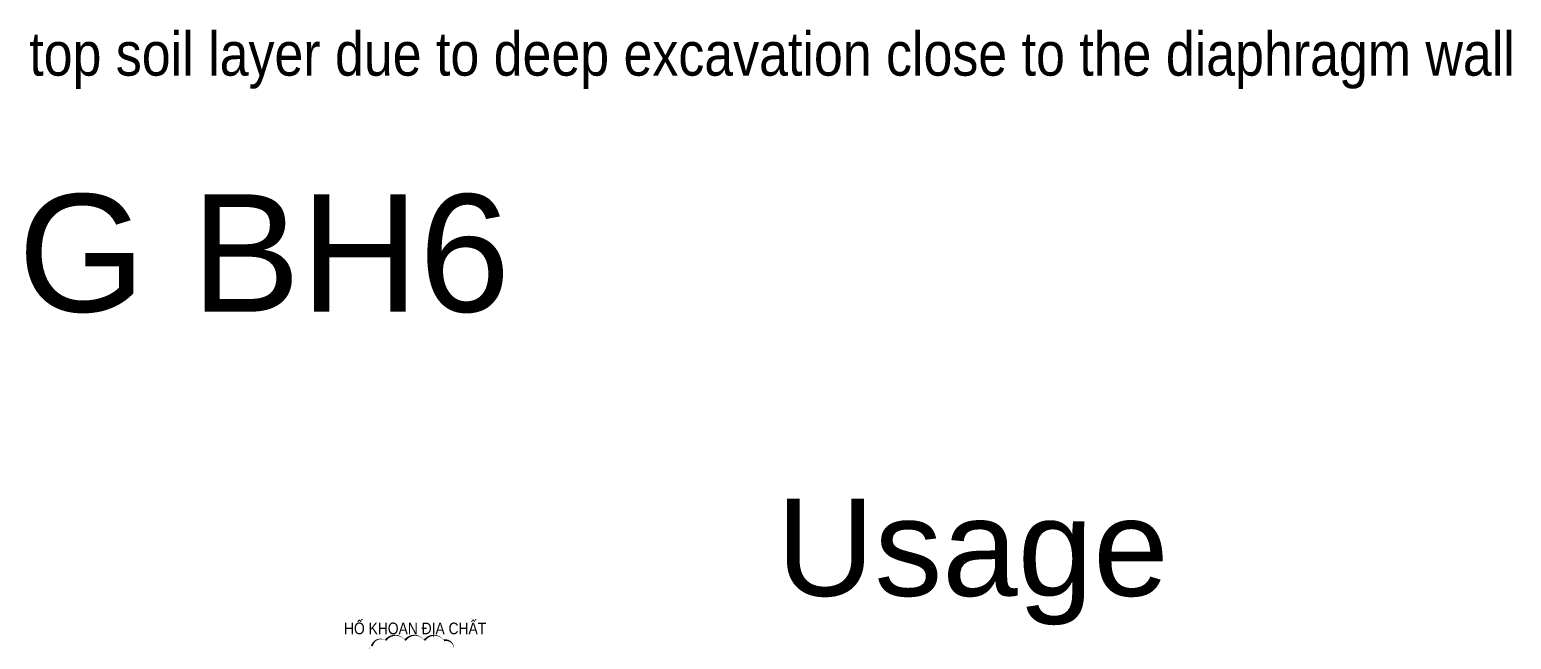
# Model space of a CAD drawing. Header units: millimetres. Extents: x -383953 to 676589, y -101685 to 196247.
# Drawn here: x 224968 to 301251, y -50029 to -18635 of the extents above; entities that cross this region are included whole.
import ezdxf
from ezdxf.enums import TextEntityAlignment as Align

# ---------------------------------------------------------------- set-up
doc = ezdxf.new("R2010")
doc.units = ezdxf.units.MM
doc.layers.get('0').update_dxf_attribs({"lineweight": 20})
doc.layers.add('NDC_S_DIM', color=1, linetype='Continuous', lineweight=15)
doc.layers.add('NDC_S_VN TITLE', color=6, linetype='Continuous', lineweight=35)
doc.styles.add('ARIAL', font='arial.ttf', dxfattribs={"width": 0.8})
doc.styles.add('NDC_ARIAL', font='arial.ttf', dxfattribs={"width": 0.85})

msp = doc.modelspace()

# ---------------------------------------------------------------- linework, layer by layer
at = {"layer": 'NDC_S_DIM'}
msp.add_lwpolyline([(242590, -51340, 0, 100, 0.5205671), (243590, -51340, 0, 100, 0.5205671), (244590, -51340, 0, 100, 0.5205671), (245590, -51340, 0, 100, 0.5205671), (246590, -51340, 0, 100, 0.5205671), (246812.6, -50562.6, 0, 100, 0.5205671), (246294.5, -50080.7, 0, 100, 0.5205671), (245294.5, -50080.7, 0, 100, 0.5205671), (244294.5, -50080.7, 0, 100, 0.5205671), (243294.5, -50080.7, 0, 100, 0.5205671), (242590, -50376.2, 0, 100, 0.5205671)], format="xyseb", close=True, dxfattribs=at)

# ---------------------------------------------------------------- texts
at = {"color": 1, "style": 'ARIAL'}
msp.add_text('G-G BH6', height=6046.62, dxfattribs=at).set_placement((214980, -33160))
at = {"color": 4, "style": 'ARIAL'}
msp.add_text('Usage', height=5000, dxfattribs=at).set_placement((263418, -47791.7))
at = {"layer": 'NDC_S_DIM', "color": 7, "style": 'NDC_ARIAL', "width": 0.85}
msp.add_text('This area requires additional measures of bracing or decreasing top soil layer due to deep excavation close to the diaphragm wall', height=2250, dxfattribs=at).set_placement((148625.6, -19880), align=Align.MIDDLE_LEFT)
at = {"layer": 'NDC_S_VN TITLE', "style": 'NDC_ARIAL', "width": 0.85}
msp.add_text('HỐ KHOAN ĐỊA CHẤT', height=600, dxfattribs=at).set_placement((244812.6, -49440.7), align=Align.MIDDLE)

doc.saveas('drawing.dxf')
